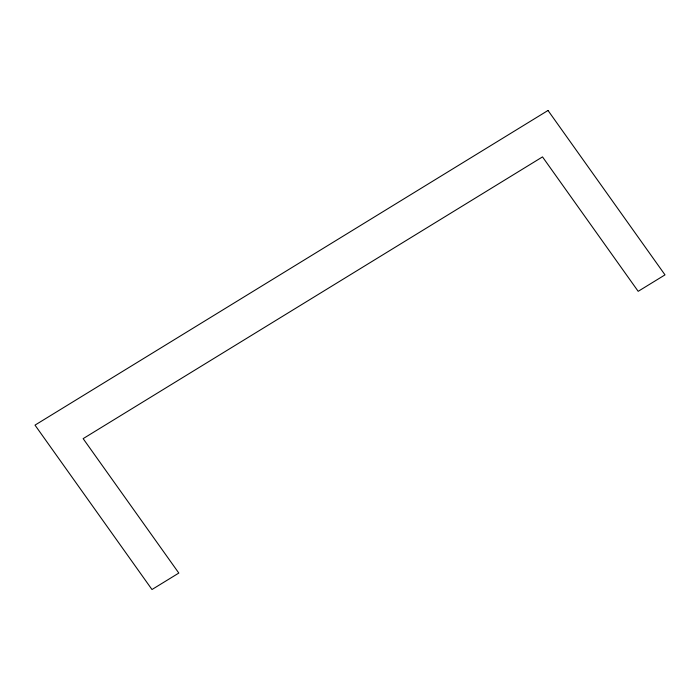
<?xml version="1.0" encoding="UTF-8"?>
<svg xmlns="http://www.w3.org/2000/svg" width="700" height="700" viewBox="0 0 700 700"><rect width="100%" height="100%" fill="white"/><g stroke="black" fill="none" stroke-linecap="round" stroke-linejoin="round"><path stroke-width="1.05" d="M548.012 110.478L35 425.127L151.987 589.523L178.815 573.064L83.142 438.637L542.509 156.896L638.181 291.322L665 274.873L548.012 110.478"/></g></svg>
